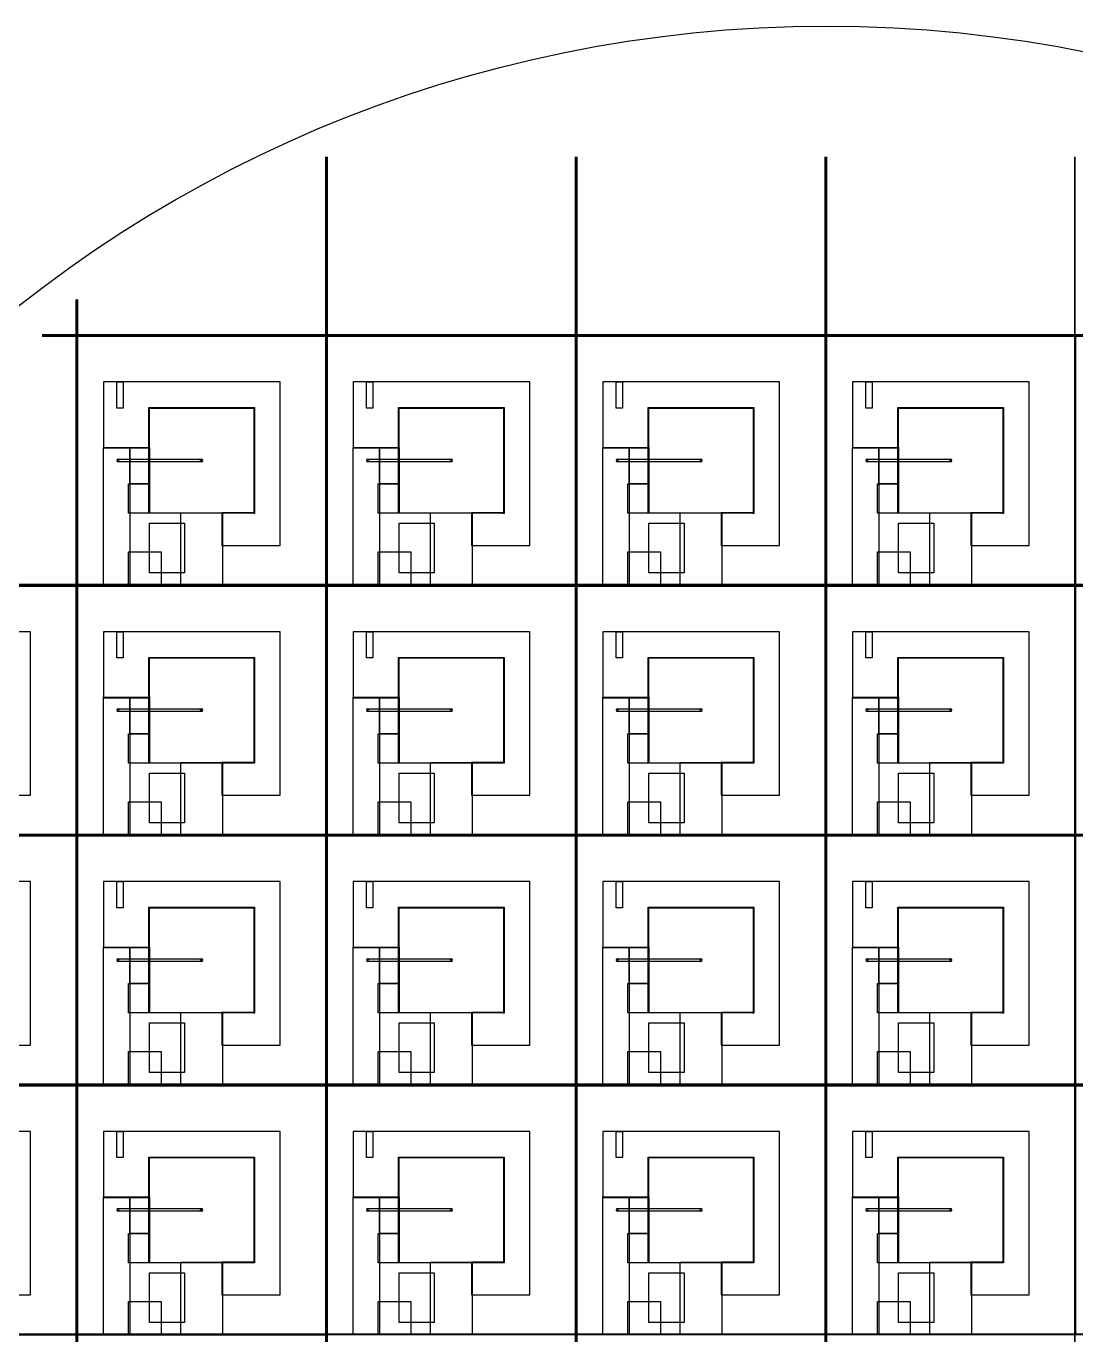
# Model space of a CAD drawing. Extents: x -52 to 52, y -50 to 50.
# Drawn here: x -30.6 to 9.5, y 0 to 50 of the extents above; entities that cross this region are included whole.
import ezdxf

# ---------------------------------------------------------------- set-up
doc = ezdxf.new("R2010")
doc.units = 0
for name, color, linetype in [('helperLayer', 6, 'CONTINUOUS'), ('largegap', 4, 'CONTINUOUS'), ('smallgap', 3, 'CONTINUOUS'), ('wafersize', 2, 'CONTINUOUS')]:
    doc.layers.add(name, color=color, linetype=linetype)

# ---------------------------------------------------------------- blocks, each defined once
blk = doc.blocks.new('10mmLens9.5mmWafer')
at = {"layer": 'largegap', "linetype": 'CONTINUOUS'}
for points in [[(2, 3), (2, 8), (8.75, 8), (8.75, 5.48), (7, 5.48), (7, 6.99), (7.01, 6.99), (7.01, 7.01), (6.99, 7.01), (6.99, 7), (3.01, 7), (3.01, 7.013), (2.99, 7.013), (2.99, 6.99), (3, 6.99), (3, 3.025), (2.975, 3.025), (2.975, 3), (2.975, 2.975), (3.025, 2.975), (3.025, 3), (4.225, 3), (4.225, 1.75), (2, 1.75), (2, 3)], [(8, 7), (8.25, 7), (8.25, 8), (8, 8), (8, 7)]]:
    blk.add_lwpolyline(points, close=True, dxfattribs=at)
at = {"layer": 'smallgap', "linetype": 'CONTINUOUS'}
for points in [[(2.98, 2.98), (7.02, 2.98), (7.02, 7.02), (2.98, 7.02), (2.98, 2.98)], [(5, 5.05), (5, 4.95), (8.2, 4.95), (8.2, 5.05), (5, 5.05)], [(7, 4.1), (7.75, 4.1), (7.75, 5.5), (7, 5.5), (7, 4.1)], [(7.75, 0.225), (8.75, 0.225), (8.75, 5.5), (7.75, 5.5), (7.75, 0.225)], [(7, 2.98), (7.8, 2.98), (7.8, 4.1), (7, 4.1), (7, 2.98)], [(4.2, 0.225), (5.8, 0.225), (5.8, 3), (4.2, 3), (4.2, 0.225)], [(5.65, 0.7), (7, 0.7), (7, 2.6), (5.65, 2.6), (5.65, 0.7)], [(6.55, 0.225), (7.8, 0.225), (7.8, 1.5), (6.55, 1.5), (6.55, 0.225)]]:
    blk.add_lwpolyline(points, close=True, dxfattribs=at)
for centre in [(5, 5), (8.2, 5)]:
    blk.add_circle(centre, 0.05, dxfattribs=at)
at = {"layer": 'wafersize', "linetype": 'CONTINUOUS'}
blk.add_lwpolyline([(0.225, 0.225), (9.775, 0.225), (9.775, 9.775), (0.225, 9.775), (0.225, 0.225)], close=True, dxfattribs=at)

msp = doc.modelspace()

# ---------------------------------------------------------------- linework, layer by layer
at = {"layer": 'helperLayer', "linetype": 'CONTINUOUS'}
msp.add_circle((0, 0), 50, dxfattribs=at)
at = {"layer": 'smallgap', "linetype": 'CONTINUOUS'}
for points in [[(-19.155, -45), (-19.155, 45), (-19.15, 45), (-19.15, -45), (-19.155, -45)], [(-19.1, -45), (-19.1, 45), (-19.095, 45), (-19.095, -45), (-19.1, -45)], [(-9.605, -45), (-9.605, 45), (-9.6, 45), (-9.6, -45), (-9.605, -45)], [(-9.55, -45), (-9.55, 45), (-9.545, 45), (-9.545, -45), (-9.55, -45)], [(-0.055, -45), (-0.055, 45), (-0.05, 45), (-0.05, -45), (-0.055, -45)], [(0, -45), (0, 45), (0.005, 45), (0.005, -45), (0, -45)], [(9.495, -45), (9.495, 45), (9.5, 45), (9.5, -45), (9.495, -45)], [(-28.705, -39.55), (-28.705, 39.55), (-28.7, 39.55), (-28.7, -39.55), (-28.705, -39.55)], [(-28.65, -39.55), (-28.65, 39.55), (-28.645, 39.55), (-28.645, -39.55), (-28.65, -39.55)], [(-28.705, 38.2), (-28.7, 38.2), (-28.7, 39.5), (-28.705, 39.5), (-28.705, 38.2)], [(-30, 38.2), (29, 38.2), (29, 38.205), (-30, 38.205), (-30, 38.2)], [(-30, 38.145), (29, 38.145), (29, 38.15), (-30, 38.15), (-30, 38.145)], [(-40.35, 28.65), (39, 28.65), (39, 28.655), (-40.35, 28.655), (-40.35, 28.65)], [(-40.35, 28.595), (40, 28.595), (40, 28.6), (-40.35, 28.6), (-40.35, 28.595)], [(-45.55, 19.1), (45.5, 19.1), (45.5, 19.105), (-45.55, 19.105), (-45.55, 19.1)], [(-45.55, 19.045), (44.5, 19.045), (44.5, 19.05), (-45.55, 19.05), (-45.55, 19.045)], [(-48.8, 9.55), (49, 9.55), (49, 9.555), (-48.8, 9.555), (-48.8, 9.55)], [(-48.8, 9.495), (49, 9.495), (49, 9.5), (-48.8, 9.5), (-48.8, 9.495)], [(-47.5, 0), (41.5, 0), (41.5, 0.005), (-47.5, 0.005), (-47.5, 0)]]:
    msp.add_lwpolyline(points, close=True, dxfattribs=at)

# ---------------------------------------------------------------- block references
at = {"xscale": -1}
for p in [(-18.9, 28.4), (-9.35, 28.4), (-9.35, 28.4), (-9.35, 28.4), (0.2, 28.4), (0.2, 28.4), (0.2, 28.4), (9.75, 28.4), (9.75, 28.4), (9.75, 28.4), (19.3, 28.4), (-18.9, 18.85), (-18.9, 18.85), (-9.35, 18.85), (-9.35, 18.85), (0.2, 18.85), (0.2, 18.85), (9.75, 18.85), (9.75, 18.85), (19.3, 18.85), (-18.9, 9.3), (-18.9, 9.3), (-9.35, 9.3), (-9.35, 9.3), (0.2, 9.3), (0.2, 9.3), (9.75, 9.3), (9.75, 9.3), (19.3, 9.3), (-18.9, -0.25), (-18.9, -0.25), (-9.35, -0.25), (-9.35, -0.25), (0.2, -0.25), (0.2, -0.25), (9.75, -0.25), (9.75, -0.25), (19.3, -0.25)]:
    msp.add_blockref('10mmLens9.5mmWafer', p, dxfattribs=at)
at = {"yscale": -1, "rotation": 180}
for p in [(-28.45, 18.85), (-18.9, 18.85), (-28.45, 9.3), (-18.9, 9.3), (-28.45, -0.25), (-18.9, -0.25), (-28.45, -9.8), (-18.9, -9.8)]:
    msp.add_blockref('10mmLens9.5mmWafer', p, dxfattribs=at)

doc.saveas('drawing.dxf')
